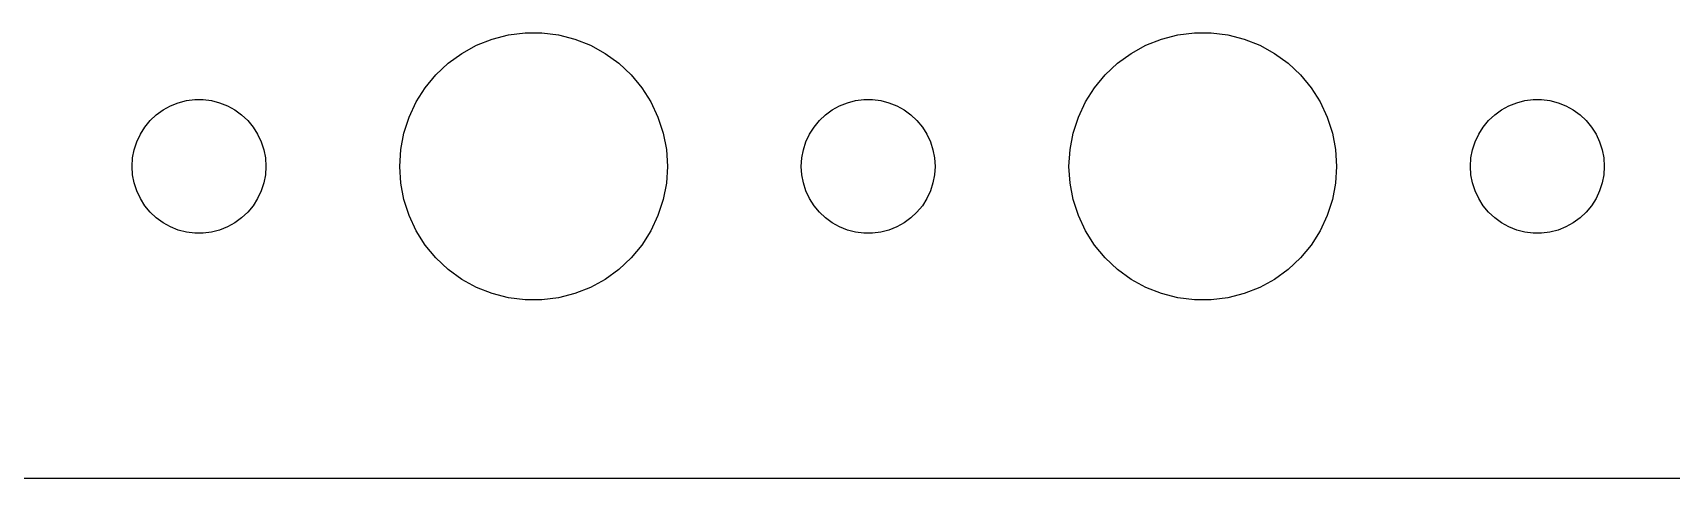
# Model space of a CAD drawing. Header units: metres. Extents: x -164 to 164, y -22 to 22.
# Drawn here: x -123.72 to -87, y -21.99 to -12.01 of the extents above; entities that cross this region are included whole.
import ezdxf

# ---------------------------------------------------------------- set-up
doc = ezdxf.new("R2010")
doc.units = ezdxf.units.M

msp = doc.modelspace()

# ---------------------------------------------------------------- linework, layer by layer
for p, q in [((-113.427, -12.1468), (-113.062, -12.0531)), ((-113.062, -12.0531), (-112.688, -12.0059)), ((-112.688, -12.0059), (-112.312, -12.0059)), ((-112.312, -12.0059), (-111.938, -12.0531)), ((-111.938, -12.0531), (-111.573, -12.1468)), ((-98.427, -12.1468), (-98.0621, -12.0531)), ((-98.0621, -12.0531), (-97.6884, -12.0059)), ((-97.6884, -12.0059), (-97.3116, -12.0059)), ((-97.3116, -12.0059), (-96.9379, -12.0531)), ((-96.9379, -12.0531), (-96.573, -12.1468)), ((-114.412, -12.6884), (-114.107, -12.467)), ((-114.107, -12.467), (-113.777, -12.2855)), ((-113.777, -12.2855), (-113.427, -12.1468)), ((-111.573, -12.1468), (-111.223, -12.2855)), ((-111.223, -12.2855), (-110.893, -12.467)), ((-110.893, -12.467), (-110.588, -12.6884)), ((-99.4123, -12.6884), (-99.1075, -12.467)), ((-99.1075, -12.467), (-98.7773, -12.2855)), ((-98.7773, -12.2855), (-98.427, -12.1468)), ((-96.573, -12.1468), (-96.2227, -12.2855)), ((-96.2227, -12.2855), (-95.8925, -12.467)), ((-95.8925, -12.467), (-95.5877, -12.6884)), ((-114.687, -12.9464), (-114.412, -12.6884)), ((-110.588, -12.6884), (-110.313, -12.9464)), ((-99.6869, -12.9464), (-99.4123, -12.6884)), ((-95.5877, -12.6884), (-95.3131, -12.9464)), ((-114.927, -13.2366), (-114.687, -12.9464)), ((-110.313, -12.9464), (-110.073, -13.2366)), ((-99.927, -13.2366), (-99.6869, -12.9464)), ((-95.3131, -12.9464), (-95.073, -13.2366)), ((-120.639, -13.6427), (-120.464, -13.5734)), ((-120.464, -13.5734), (-120.281, -13.5266)), ((-120.281, -13.5266), (-120.094, -13.5029)), ((-120.094, -13.5029), (-119.906, -13.5029)), ((-119.906, -13.5029), (-119.719, -13.5266)), ((-119.719, -13.5266), (-119.536, -13.5734)), ((-119.536, -13.5734), (-119.361, -13.6427)), ((-115.289, -13.8956), (-115.129, -13.5547)), ((-115.129, -13.5547), (-114.927, -13.2366)), ((-110.073, -13.2366), (-109.871, -13.5547)), ((-109.871, -13.5547), (-109.711, -13.8956)), ((-105.639, -13.6427), (-105.464, -13.5734)), ((-105.464, -13.5734), (-105.281, -13.5266)), ((-105.281, -13.5266), (-105.094, -13.5029)), ((-105.094, -13.5029), (-104.906, -13.5029)), ((-104.906, -13.5029), (-104.719, -13.5266)), ((-104.719, -13.5266), (-104.536, -13.5734)), ((-104.536, -13.5734), (-104.361, -13.6427)), ((-100.289, -13.8956), (-100.129, -13.5547)), ((-100.129, -13.5547), (-99.927, -13.2366)), ((-95.073, -13.2366), (-94.8711, -13.5547)), ((-94.8711, -13.5547), (-94.7107, -13.8956)), ((-90.6387, -13.6427), (-90.4635, -13.5734)), ((-90.4635, -13.5734), (-90.2811, -13.5266)), ((-90.2811, -13.5266), (-90.0942, -13.5029)), ((-90.0942, -13.5029), (-89.9058, -13.5029)), ((-89.9058, -13.5029), (-89.7189, -13.5266)), ((-89.7189, -13.5266), (-89.5365, -13.5734)), ((-89.5365, -13.5734), (-89.3613, -13.6427)), ((-121.093, -13.9732), (-120.956, -13.8442)), ((-120.956, -13.8442), (-120.804, -13.7335)), ((-120.804, -13.7335), (-120.639, -13.6427)), ((-119.361, -13.6427), (-119.196, -13.7335)), ((-119.196, -13.7335), (-119.044, -13.8442)), ((-119.044, -13.8442), (-118.907, -13.9732)), ((-115.406, -14.2539), (-115.289, -13.8956)), ((-109.711, -13.8956), (-109.594, -14.2539)), ((-106.093, -13.9732), (-105.956, -13.8442)), ((-105.956, -13.8442), (-105.804, -13.7335)), ((-105.804, -13.7335), (-105.639, -13.6427)), ((-104.361, -13.6427), (-104.196, -13.7335)), ((-104.196, -13.7335), (-104.044, -13.8442)), ((-104.044, -13.8442), (-103.907, -13.9732)), ((-100.406, -14.2539), (-100.289, -13.8956)), ((-94.7107, -13.8956), (-94.5943, -14.2539)), ((-91.0934, -13.9732), (-90.9561, -13.8442)), ((-90.9561, -13.8442), (-90.8037, -13.7335)), ((-90.8037, -13.7335), (-90.6387, -13.6427)), ((-89.3613, -13.6427), (-89.1963, -13.7335)), ((-89.1963, -13.7335), (-89.0439, -13.8442)), ((-89.0439, -13.8442), (-88.9065, -13.9732)), ((-121.395, -14.4478), (-121.314, -14.2774)), ((-121.314, -14.2774), (-121.214, -14.1183)), ((-121.214, -14.1183), (-121.093, -13.9732)), ((-118.907, -13.9732), (-118.786, -14.1183)), ((-118.786, -14.1183), (-118.686, -14.2774)), ((-118.686, -14.2774), (-118.605, -14.4478)), ((-115.476, -14.624), (-115.406, -14.2539)), ((-109.594, -14.2539), (-109.524, -14.624)), ((-106.395, -14.4478), (-106.314, -14.2774)), ((-106.314, -14.2774), (-106.214, -14.1183)), ((-106.214, -14.1183), (-106.093, -13.9732)), ((-103.907, -13.9732), (-103.786, -14.1183)), ((-103.786, -14.1183), (-103.686, -14.2774)), ((-103.686, -14.2774), (-103.605, -14.4478)), ((-100.476, -14.624), (-100.406, -14.2539)), ((-94.5943, -14.2539), (-94.5237, -14.624)), ((-91.3947, -14.4478), (-91.3145, -14.2774)), ((-91.3145, -14.2774), (-91.2135, -14.1183)), ((-91.2135, -14.1183), (-91.0934, -13.9732)), ((-88.9065, -13.9732), (-88.7865, -14.1183)), ((-88.7865, -14.1183), (-88.6855, -14.2774)), ((-88.6855, -14.2774), (-88.6053, -14.4478)), ((-121.488, -14.812), (-121.453, -14.627)), ((-121.453, -14.627), (-121.395, -14.4478)), ((-118.605, -14.4478), (-118.547, -14.627)), ((-118.547, -14.627), (-118.512, -14.812)), ((-115.5, -15), (-115.476, -14.624)), ((-109.524, -14.624), (-109.5, -15)), ((-106.488, -14.812), (-106.453, -14.627)), ((-106.453, -14.627), (-106.395, -14.4478)), ((-103.605, -14.4478), (-103.547, -14.627)), ((-103.547, -14.627), (-103.512, -14.812)), ((-100.5, -15), (-100.476, -14.624)), ((-94.5237, -14.624), (-94.5, -15)), ((-91.4882, -14.812), (-91.4529, -14.627)), ((-91.4529, -14.627), (-91.3947, -14.4478)), ((-88.6053, -14.4478), (-88.5471, -14.627)), ((-88.5471, -14.627), (-88.5118, -14.812)), ((-121.5, -15), (-121.488, -14.812)), ((-121.488, -15.188), (-121.5, -15)), ((-118.512, -14.812), (-118.5, -15)), ((-118.5, -15), (-118.512, -15.188)), ((-115.476, -15.376), (-115.5, -15)), ((-109.5, -15), (-109.524, -15.376)), ((-106.5, -15), (-106.488, -14.812)), ((-106.488, -15.188), (-106.5, -15)), ((-103.512, -14.812), (-103.5, -15)), ((-103.5, -15), (-103.512, -15.188)), ((-100.476, -15.376), (-100.5, -15)), ((-94.5, -15), (-94.5237, -15.376)), ((-91.5, -15), (-91.4882, -14.812)), ((-91.4882, -15.188), (-91.5, -15)), ((-88.5118, -14.812), (-88.5, -15)), ((-88.5, -15), (-88.5118, -15.188)), ((-121.453, -15.373), (-121.488, -15.188)), ((-121.395, -15.5522), (-121.453, -15.373)), ((-118.547, -15.373), (-118.605, -15.5522)), ((-118.512, -15.188), (-118.547, -15.373)), ((-115.406, -15.7461), (-115.476, -15.376)), ((-109.524, -15.376), (-109.594, -15.7461)), ((-106.453, -15.373), (-106.488, -15.188)), ((-106.395, -15.5522), (-106.453, -15.373)), ((-103.547, -15.373), (-103.605, -15.5522)), ((-103.512, -15.188), (-103.547, -15.373)), ((-100.406, -15.7461), (-100.476, -15.376)), ((-94.5237, -15.376), (-94.5943, -15.7461)), ((-91.4529, -15.373), (-91.4882, -15.188)), ((-91.3947, -15.5522), (-91.4529, -15.373)), ((-88.5471, -15.373), (-88.6053, -15.5522)), ((-88.5118, -15.188), (-88.5471, -15.373)), ((-121.314, -15.7226), (-121.395, -15.5522)), ((-121.214, -15.8817), (-121.314, -15.7226)), ((-118.686, -15.7226), (-118.786, -15.8817)), ((-118.605, -15.5522), (-118.686, -15.7226)), ((-115.289, -16.1044), (-115.406, -15.7461)), ((-109.594, -15.7461), (-109.711, -16.1044)), ((-106.314, -15.7226), (-106.395, -15.5522)), ((-106.214, -15.8817), (-106.314, -15.7226)), ((-103.686, -15.7226), (-103.786, -15.8817)), ((-103.605, -15.5522), (-103.686, -15.7226)), ((-100.289, -16.1044), (-100.406, -15.7461)), ((-94.5943, -15.7461), (-94.7107, -16.1044)), ((-91.3145, -15.7226), (-91.3947, -15.5522)), ((-91.2135, -15.8817), (-91.3145, -15.7226)), ((-88.6855, -15.7226), (-88.7865, -15.8817)), ((-88.6053, -15.5522), (-88.6855, -15.7226)), ((-121.093, -16.0268), (-121.214, -15.8817)), ((-120.956, -16.1558), (-121.093, -16.0268)), ((-120.804, -16.2665), (-120.956, -16.1558)), ((-119.044, -16.1558), (-119.196, -16.2665)), ((-118.907, -16.0268), (-119.044, -16.1558)), ((-118.786, -15.8817), (-118.907, -16.0268)), ((-115.129, -16.4453), (-115.289, -16.1044)), ((-109.711, -16.1044), (-109.871, -16.4453)), ((-106.093, -16.0268), (-106.214, -15.8817)), ((-105.956, -16.1558), (-106.093, -16.0268)), ((-105.804, -16.2665), (-105.956, -16.1558)), ((-104.044, -16.1558), (-104.196, -16.2665)), ((-103.907, -16.0268), (-104.044, -16.1558)), ((-103.786, -15.8817), (-103.907, -16.0268)), ((-100.129, -16.4453), (-100.289, -16.1044)), ((-94.7107, -16.1044), (-94.8711, -16.4453)), ((-91.0934, -16.0268), (-91.2135, -15.8817)), ((-90.9561, -16.1558), (-91.0934, -16.0268)), ((-90.8037, -16.2665), (-90.9561, -16.1558)), ((-89.0439, -16.1558), (-89.1963, -16.2665)), ((-88.9065, -16.0268), (-89.0439, -16.1558)), ((-88.7865, -15.8817), (-88.9065, -16.0268)), ((-120.639, -16.3572), (-120.804, -16.2665)), ((-120.464, -16.4266), (-120.639, -16.3572)), ((-120.281, -16.4734), (-120.464, -16.4266)), ((-120.094, -16.497), (-120.281, -16.4734)), ((-119.906, -16.497), (-120.094, -16.497)), ((-119.719, -16.4734), (-119.906, -16.497)), ((-119.536, -16.4266), (-119.719, -16.4734)), ((-119.361, -16.3572), (-119.536, -16.4266)), ((-119.196, -16.2665), (-119.361, -16.3572)), ((-114.927, -16.7634), (-115.129, -16.4453)), ((-109.871, -16.4453), (-110.073, -16.7634)), ((-105.639, -16.3572), (-105.804, -16.2665)), ((-105.464, -16.4266), (-105.639, -16.3572)), ((-105.281, -16.4734), (-105.464, -16.4266)), ((-105.094, -16.497), (-105.281, -16.4734)), ((-104.906, -16.497), (-105.094, -16.497)), ((-104.719, -16.4734), (-104.906, -16.497)), ((-104.536, -16.4266), (-104.719, -16.4734)), ((-104.361, -16.3572), (-104.536, -16.4266)), ((-104.196, -16.2665), (-104.361, -16.3572)), ((-99.927, -16.7634), (-100.129, -16.4453)), ((-94.8711, -16.4453), (-95.073, -16.7634)), ((-90.6387, -16.3572), (-90.8037, -16.2665)), ((-90.4635, -16.4266), (-90.6387, -16.3572)), ((-90.2811, -16.4734), (-90.4635, -16.4266)), ((-90.0942, -16.497), (-90.2811, -16.4734)), ((-89.9058, -16.497), (-90.0942, -16.497)), ((-89.7189, -16.4734), (-89.9058, -16.497)), ((-89.5365, -16.4266), (-89.7189, -16.4734)), ((-89.3613, -16.3572), (-89.5365, -16.4266)), ((-89.1963, -16.2665), (-89.3613, -16.3572)), ((-114.687, -17.0536), (-114.927, -16.7634)), ((-110.073, -16.7634), (-110.313, -17.0536)), ((-99.6869, -17.0536), (-99.927, -16.7634)), ((-95.073, -16.7634), (-95.3131, -17.0536)), ((-114.412, -17.3115), (-114.687, -17.0536)), ((-110.313, -17.0536), (-110.588, -17.3115)), ((-99.4123, -17.3115), (-99.6869, -17.0536)), ((-95.3131, -17.0536), (-95.5877, -17.3115)), ((-114.107, -17.533), (-114.412, -17.3115)), ((-113.777, -17.7145), (-114.107, -17.533)), ((-110.893, -17.533), (-111.223, -17.7145)), ((-110.588, -17.3115), (-110.893, -17.533)), ((-99.1075, -17.533), (-99.4123, -17.3115)), ((-98.7773, -17.7145), (-99.1075, -17.533)), ((-95.8925, -17.533), (-96.2227, -17.7145)), ((-95.5877, -17.3115), (-95.8925, -17.533)), ((-113.427, -17.8532), (-113.777, -17.7145)), ((-113.062, -17.9469), (-113.427, -17.8532)), ((-112.688, -17.9941), (-113.062, -17.9469)), ((-112.312, -17.9941), (-112.688, -17.9941)), ((-111.938, -17.9469), (-112.312, -17.9941)), ((-111.573, -17.8532), (-111.938, -17.9469)), ((-111.223, -17.7145), (-111.573, -17.8532)), ((-98.427, -17.8532), (-98.7773, -17.7145)), ((-98.0621, -17.9469), (-98.427, -17.8532)), ((-97.6884, -17.9941), (-98.0621, -17.9469)), ((-97.3116, -17.9941), (-97.6884, -17.9941)), ((-96.9379, -17.9469), (-97.3116, -17.9941)), ((-96.573, -17.8532), (-96.9379, -17.9469)), ((-96.2227, -17.7145), (-96.573, -17.8532)), ((-159.814, -21.9901), (159.814, -21.9901))]:
    msp.add_line(p, q)

doc.saveas('drawing.dxf')
